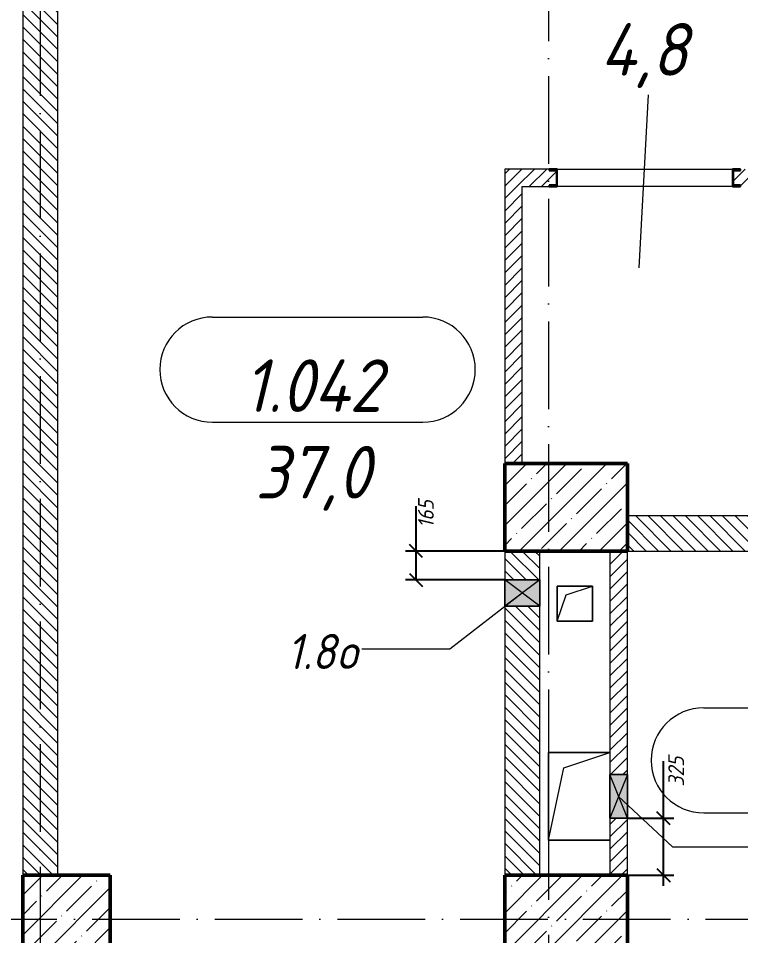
# Model space of a CAD drawing. Header units: millimetres. Extents: x -356862 to 418287, y 0 to 839748.
# Drawn here: x -101790 to -97669, y 534502 to 539737 of the extents above; entities that cross this region are included whole.
import ezdxf

# ---------------------------------------------------------------- set-up
doc = ezdxf.new("R2010")
doc.units = ezdxf.units.MM
doc.linetypes.add('50_200_ШТРИХ_1Т_ш5_п1_п1_', pattern=[700, 500, -100, 0, -100])
for name, color, linetype, lineweight in [('A-____-____-DIMS', 7, 'Continuous', 9), ('A-DETL-GENF-OTLN', 7, 'Continuous', 9), ('A-FLOR-____-OTLN', 7, 'Continuous', 9), ('A-GENM-____-MCUT', 7, 'Continuous', 25), ('A-GENM-____-OTLN', 7, 'Continuous', 9), ('A-GENM-____-OTLN-1', 7, 'Continuous', 25), ('A-GLAZ-____-IDEN', 7, 'Continuous', 9), ('A-GLAZ-____-OTLN', 7, 'Continuous', 9), ('A-WALL-____-MCUT', 7, 'Continuous', 13), ('A-WALL-____-PATT-1', 7, 'Continuous', 9), ('A-WALL-FNSH-MCUT-1', 7, 'Continuous', 9), ('I-WALL-____-OTLN', 7, 'Continuous', 9), ('S-COLS-____-MCUT', 7, 'Continuous', 50), ('S-COLS-____-OTLN', 7, 'Continuous', 9), ('S-GRID-____-OTLN-1', 7, '50_200_ШТРИХ_1Т_ш5_п1_п1_', 9)]:
    doc.layers.add(name, color=color, linetype=linetype, lineweight=lineweight)
doc.layers.add('A-AREA-IDEN-1', color=7, linetype='Continuous', lineweight=9, true_color=0x000000)
doc.styles.add('ISOCPEUR_I', font='isocpeui.ttf', dxfattribs={"width": 0.9, "height": 2.5})
doc.styles.add('ISOCPEUR_I_11', font='isocpeui.ttf', dxfattribs={"width": 0.9, "height": 200})
doc.styles.add('ISOCPEUR_I_7', font='isocpeui.ttf', dxfattribs={"width": 0.9, "height": 90})
doc.dimstyles.new('ISO-1_8_0_9К_СРЕДНИЙ_Кладочные_1', dxfattribs={"dimscale": 304.8, "dimtxt": 89.638306, "dimasz": 0.246063, "dimexe": 0.19685, "dimexo": 0, "dimgap": 0, "dimtad": 1, "dimdec": 3, "dimrnd": 0.001, "dimdsep": 46, "dimtxsty": 'ISOCPEUR_I_7', "dimblk1": 'OBLIQUE', "dimblk2": 'OBLIQUE', "dimsah": 1, "dimcen": 0.09, "dimdle": 0.19685, "dimazin": 0, "dimtfac": 1, "dimtdec": 4, "dimtix": 1, "dimtmove": 0, "dimatfit": 3, "dimfxl": 1, "dimtvp": 1, "dimtolj": 1, "dimtzin": 0, "dimarcsym": 2})
pattern_1 = [(135, (-176515.067, 459015.94), (-35.35534, -35.35534), [])]
pattern_2 = [(45, (-176515.067, 459015.94), (-35.35534, 35.35534), [])]

# ---------------------------------------------------------------- blocks, each defined once
blk = doc.blocks.new('BSC_Колонна _Прямоугольная - 500х500-V115-АР1_План отверстий 1 этажа в осях 1-64_Ю-ЯЯ')
at = {"layer": 'S-COLS-____-OTLN'}
h = blk.add_hatch(dxfattribs=at)
h.set_pattern_fill('FP_126', color=256, style=0, pattern_type=2)
h.set_pattern_definition([(45, (-75000, -75581.04), (-114.04925, 114.04925), []), (45, (-74885.95, -75581.04), (-114.04925, 114.04925), [201.613, -40.323, 3.353, -36.97])])
h.paths.add_polyline_path([(-250, -250), (250, -250), (250, 250), (-250, 250)], flags=0)
at = {"layer": 'S-COLS-____-MCUT'}
for p, q in [((250, 250), (-250, 250)), ((-250, 250), (-250, -250)), ((250, -250), (250, 250)), ((-250, -250), (250, -250))]:
    blk.add_line(p, q, dxfattribs=at)
blk = doc.blocks.new('BSC_Колонна _Прямоугольная - 500х700-V157-АР1_План отверстий 1 этажа в осях 1-64_Ю-ЯЯ')
at = {"layer": 'S-COLS-____-OTLN'}
h = blk.add_hatch(dxfattribs=at)
h.set_pattern_fill('FP_169', color=256, style=0, pattern_type=2)
h.set_pattern_definition([(315, (-75581.04, 77850), (114.04925, 114.04925), []), (315, (-75581.04, 77735.95), (114.04925, 114.04925), [201.613, -40.323, 3.353, -36.97])])
h.paths.add_polyline_path([(-250, 350), (-250, -350), (250, -350), (250, 350)], flags=0)
at = {"layer": 'S-COLS-____-MCUT'}
for p, q in [((250, 350), (-250, 350)), ((-250, 350), (-250, -350)), ((250, -350), (250, 350)), ((-250, -350), (250, -350))]:
    blk.add_line(p, q, dxfattribs=at)
blk = doc.blocks.new('BSC_Колонна _Прямоугольная - 500х700-V160-АР1_План отверстий 1 этажа в осях 1-64_Ю-ЯЯ')
at = {"layer": 'S-COLS-____-OTLN'}
h = blk.add_hatch(dxfattribs=at)
h.set_pattern_fill('FP_172', color=256, style=0, pattern_type=2)
h.set_pattern_definition([(315, (-77931.04, 77850), (114.04925, 114.04925), []), (315, (-77931.04, 77735.95), (114.04925, 114.04925), [201.613, -40.323, 3.353, -36.97])])
h.paths.add_polyline_path([(-250, 350), (-250, -350), (250, -350), (250, 350)], flags=0)
at = {"layer": 'S-COLS-____-MCUT'}
for p, q in [((250, 350), (-250, 350)), ((-250, 350), (-250, -350)), ((250, -350), (250, 350)), ((-250, -350), (250, -350))]:
    blk.add_line(p, q, dxfattribs=at)
blk = doc.blocks.new('154_Стойка_СКБ_Швеллер - СМ-2230_100-28218823-АР1_План отверстий 1 этажа в осях 1-64_Ю-ЯЯ')
at = {"layer": 'A-GENM-____-MCUT'}
for p, q in [((171, 50), (125, 50)), ((125, 50), (125, -50)), ((129.5, 42.4), (171, 42.4)), ((129.5, -42.4), (129.5, 42.4)), ((171, 42.4), (171, 50)), ((125, -50), (171, -50)), ((171, -42.4), (129.5, -42.4)), ((171, -50), (171, -42.4))]:
    blk.add_line(p, q, dxfattribs=at)
blk = doc.blocks.new('AR_Отверстие прямоугольное _в плите_ - AR_Отверстие прямоугольное _в плите_-V235-АР1_План отверстий 1 этажа в осях 1-64_Ю-ЯЯ')
at = {"layer": 'A-GENM-____-OTLN'}
for p, q in [((175, 250), (-175, 250)), ((-175, 250), (-175, -250)), ((-87.5, 162.5), (175, 250)), ((-175, -250), (-87.5, 162.5)), ((-175, -250), (175, -250))]:
    blk.add_line(p, q, dxfattribs=at)
blk = doc.blocks.new('AR_Отверстие прямоугольное _в плите_ - AR_Отверстие прямоугольное _в плите_-30458127-АР1_План отверстий 1 этажа в осях 1-64_Ю-ЯЯ')
at = {"layer": 'A-GENM-____-OTLN'}
for p, q in [((100, 100), (-100, 100)), ((-100, 100), (-100, -100)), ((-50, 50), (100, 100)), ((100, -100), (100, 100)), ((-100, -100), (-50, 50)), ((-100, -100), (100, -100))]:
    blk.add_line(p, q, dxfattribs=at)
blk = doc.blocks.new('AR_Отверстие прямоугольное _в стене__БезПР - AR_Отверстие прямоугольное _в стене__БезПР-36427593-АР1_План отверстий 1 этажа в осях 1-64_Ю-ЯЯ')
at = {"layer": 'A-GLAZ-____-OTLN'}
blk.add_hatch(color=256, dxfattribs=at).paths.add_polyline_path([(75, 100), (-75, 100), (-75, -100), (75, -100)], flags=0)
at = {"layer": 'A-DETL-GENF-OTLN'}
for p, q in [((-75, -100), (-75, 100)), ((-75, 100), (75, 100)), ((75, 100), (-75, -100)), ((-75, 100), (75, -100)), ((75, 100), (-75, 100)), ((-75, 100), (-75, -100)), ((75, 100), (75, -100)), ((75, -100), (75, 100)), ((75, -100), (-75, -100)), ((-75, -100), (75, -100))]:
    blk.add_line(p, q, dxfattribs=at)
blk = doc.blocks.new('AR_Отверстие прямоугольное _в стене__БезПР - AR_Отверстие прямоугольное _в стене__БезПР-36429269-АР1_План отверстий 1 этажа в осях 1-64_Ю-ЯЯ')
at = {"layer": 'A-GLAZ-____-OTLN'}
blk.add_hatch(color=256, dxfattribs=at).paths.add_polyline_path([(125, 50), (-125, 50), (-125, -50), (125, -50)], flags=0)
at = {"layer": 'A-DETL-GENF-OTLN'}
for p, q in [((-125, -50), (-125, 50)), ((-125, 50), (125, 50)), ((125, 50), (-125, -50)), ((-125, 50), (125, -50)), ((125, 50), (-125, 50)), ((-125, 50), (-125, -50)), ((125, 50), (125, -50)), ((125, -50), (125, 50)), ((125, -50), (-125, -50)), ((-125, -50), (125, -50))]:
    blk.add_line(p, q, dxfattribs=at)
at = {"layer": 'A-GLAZ-____-OTLN'}
blk.add_line((125, 50), (-125, 50), dxfattribs=at)
blk = doc.blocks.new('_Oblique')
at = {"color": 0, "linetype": 'ByBlock', "lineweight": -2}
blk.add_line((-0.5, -0.5), (0.5, 0.5), dxfattribs=at)
blk = doc.blocks.new('*D13615')
at = {"layer": 'A-____-____-DIMS', "color": 0, "lineweight": -2, "transparency": 16777216}
for p, q in [((-99521.1, 536697), (-99521.1, 536953.4)), ((-99521.1, 536532), (-99521.1, 536757)), ((-99015.1, 536697), (-99581.1, 536697)), ((-99015.1, 536532), (-99581.1, 536532))]:
    blk.add_line(p, q, dxfattribs=at)
at = {"layer": 'Defpoints', "color": 0, "transparency": 16777216}
for p in [(-99015.1, 536697), (-99521.1, 536532), (-99015.1, 536532)]:
    blk.add_point(p, dxfattribs=at)
at = {"layer": 'A-____-____-DIMS', "color": 0, "lineweight": -2, "transparency": 16777216, "xscale": 75, "yscale": 75, "zscale": 75}
for p, rotation in [((-99521.1, 536697), 90), ((-99521.1, 536532), 270)]:
    blk.add_blockref('_Oblique', p, dxfattribs=dict(at, rotation=rotation))
at = {"layer": 'A-____-____-DIMS', "color": 0, "transparency": 16777216, "insert": (-99509.8, 536829.3), "char_height": 90, "width": 368.207, "attachment_point": 1, "rotation": 90, "line_spacing_factor": 1.149209, "style": 'ISOCPEUR_I_7'}
blk.add_mtext('\\A1;165', dxfattribs=at)
blk = doc.blocks.new('*D13617')
at = {"layer": 'A-____-____-DIMS', "color": 0, "lineweight": -2, "transparency": 16777216}
for p, q in [((-98109.3, 535172), (-98109.3, 535497.5)), ((-98315.1, 535172), (-98049.3, 535172)), ((-98109.3, 534787), (-98109.3, 535172)), ((-98315.1, 534847), (-98049.3, 534847))]:
    blk.add_line(p, q, dxfattribs=at)
at = {"layer": 'Defpoints', "color": 0, "transparency": 16777216}
for p in [(-98315.1, 535172), (-98109.3, 535172), (-98315.1, 534847)]:
    blk.add_point(p, dxfattribs=at)
at = {"layer": 'A-____-____-DIMS', "color": 0, "lineweight": -2, "transparency": 16777216, "xscale": 75, "yscale": 75, "zscale": 75}
for p, rotation in [((-98109.3, 535172), 90), ((-98109.3, 534847), 270)]:
    blk.add_blockref('_Oblique', p, dxfattribs=dict(at, rotation=rotation))
at = {"layer": 'A-____-____-DIMS', "color": 0, "transparency": 16777216, "insert": (-98082.1, 535352.7), "char_height": 90, "width": 409.578, "attachment_point": 1, "rotation": 90, "line_spacing_factor": 1.149209, "style": 'ISOCPEUR_I_7'}
blk.add_mtext('\\A1;325', dxfattribs=at)
blk = doc.blocks.new('AAR_СКБ_Марка_помещения_1_5 ммп - Номер _ Площадь-27962135-АИ_План этажа_Стены_1')
at = {"layer": 'A-AREA-IDEN-1'}
for p, q in [((-2.987, 3), (3.013, 3)), ((-2.987, 0), (3.013, 0))]:
    blk.add_line(p, q, dxfattribs=at)
for centre, start, end in [((-2.987, 1.5), 90, 270), ((3.013, 1.5), 270, 90)]:
    blk.add_arc(centre, 1.5, start, end, dxfattribs=at)

msp = doc.modelspace()

# ---------------------------------------------------------------- hatches: boundary and pattern name
at = {"layer": 'A-WALL-____-PATT-1'}
h = msp.add_hatch(dxfattribs=at)
h.set_pattern_fill('FP_6', color=256, style=0, pattern_type=2)
h.set_pattern_definition(pattern_1)
h.paths.add_polyline_path([(-101565.0675, 534846.983), (-101565.0675, 540696.983), (-101765.0675, 540696.983), (-101765.0675, 534846.983)], flags=0)
h = msp.add_hatch(dxfattribs=at)
h.set_pattern_fill('FP_5', color=256, style=0, pattern_type=2)
h.set_pattern_definition(pattern_2)
h.paths.add_polyline_path([(-93457.9448, 538776.983), (-93115.0675, 538776.983), (-93115.0675, 538876.983), (-94509.0675, 538876.983), (-94509.0675, 538869.383), (-94550.5675, 538869.383), (-94550.5675, 538784.583), (-94509.0675, 538784.583), (-94509.0675, 538776.983), (-93615.0675, 538776.983)], flags=0)
h.paths.add_polyline_path([(-96105.0675, 538776.983), (-95601.0675, 538776.983), (-95601.0675, 538784.583), (-95559.5675, 538784.583), (-95559.5675, 538869.383), (-95601.0675, 538869.383), (-95601.0675, 538876.983), (-97669.0675, 538876.983), (-97669.0675, 538869.383), (-97710.5675, 538869.383), (-97710.5675, 538784.583), (-97669.0675, 538784.583), (-97669.0675, 538776.983), (-96992.9462, 538776.983)], flags=0)
h.paths.add_polyline_path([(-98761.0675, 538776.983), (-98760.4468, 538784.583), (-98719.5675, 538784.583), (-98719.5675, 538869.383), (-98761.0675, 538869.383), (-98761.0675, 538876.983), (-99015.0675, 538876.983), (-99015.0675, 538776.983), (-98915.0675, 538776.983)], flags=0)
h = msp.add_hatch(dxfattribs=at)
h.set_pattern_fill('FP_5', color=256, style=0, pattern_type=2)
h.set_pattern_definition(pattern_2)
h.paths.add_polyline_path([(-98915.0675, 537196.983), (-98915.0675, 538776.983), (-99015.0675, 538776.983), (-99015.0675, 537196.983)], flags=0)
h = msp.add_hatch(dxfattribs=at)
h.set_pattern_fill('FP_6', color=256, style=0, pattern_type=2)
h.set_pattern_definition(pattern_1)
h.paths.add_polyline_path([(-93715.0675, 536696.983), (-93715.0675, 536896.983), (-98315.0675, 536896.983), (-98315.0675, 536696.983), (-95225.4455, 536696.983)], flags=0)
h = msp.add_hatch(dxfattribs=at)
h.set_pattern_fill('FP_6', color=256, style=0, pattern_type=2)
h.set_pattern_definition(pattern_1)
h.paths.add_polyline_path([(-99015.0675, 534846.983), (-98815.0675, 534846.983), (-98815.0675, 536381.983), (-99015.0675, 536381.983)], flags=0)
h.paths.add_polyline_path([(-99015.0675, 536531.983), (-98815.0675, 536531.983), (-98815.0675, 536696.983), (-99015.0675, 536696.983)], flags=0)
h = msp.add_hatch(dxfattribs=at)
h.set_pattern_fill('FP_5', color=256, style=0, pattern_type=2)
h.set_pattern_definition(pattern_2)
h.paths.add_polyline_path([(-98315.0675, 534846.983), (-98315.0675, 535171.983), (-98415.0675, 535171.983), (-98415.0675, 534846.983)], flags=0)
h.paths.add_polyline_path([(-98415.0675, 535421.983), (-98315.0675, 535421.983), (-98315.0675, 536696.983), (-98415.0675, 536696.983), (-98415.0675, 535613.6202)], flags=0)

# ---------------------------------------------------------------- linework, layer by layer
at = {"layer": 'A-AREA-IDEN-1'}
msp.add_line((-98247.6106, 538313.6575), (-98194.1168, 539299.726), dxfattribs=at)
at = {"layer": 'A-FLOR-____-OTLN'}
for p, q in [((-98715.0675, 536496.983), (-98515.0675, 536496.983)), ((-98715.0675, 536296.983), (-98715.0675, 536496.983)), ((-98515.0675, 536496.983), (-98515.0675, 536296.983)), ((-98515.0675, 536296.983), (-98715.0675, 536296.983)), ((-98765.0675, 535546.6355), (-98415.0675, 535546.6355)), ((-98765.0675, 535046.6355), (-98765.0675, 535546.6355)), ((-98415.0675, 535046.6355), (-98765.0675, 535046.6355))]:
    msp.add_line(p, q, dxfattribs=at)
at = {"layer": 'A-GLAZ-____-IDEN'}
for p, q in [((-98915.0675, 536456.983), (-99327.6855, 536135.9878)), ((-99327.6855, 536135.9878), (-99829.2959, 536135.9878)), ((-98365.0675, 535296.983), (-98058.4795, 535009.7846)), ((-98058.4795, 535009.7846), (-97407.6395, 535009.7846))]:
    msp.add_line(p, q, dxfattribs=at)
at = {"layer": 'A-WALL-____-MCUT'}
for p, q in [((-101765.0675, 540696.983), (-101765.0675, 534846.983)), ((-101565.0675, 534846.983), (-101565.0675, 540696.983)), ((-93715.0675, 536896.983), (-98315.0675, 536896.983)), ((-99015.0675, 536696.983), (-99015.0675, 536531.983)), ((-98815.0675, 536531.983), (-98815.0675, 536696.983)), ((-98315.0675, 536696.983), (-95365.0675, 536696.983)), ((-99015.0675, 536381.983), (-99015.0675, 534846.983)), ((-98815.0675, 534846.983), (-98815.0675, 536381.983))]:
    msp.add_line(p, q, dxfattribs=at)
at = {"layer": 'A-WALL-FNSH-MCUT-1'}
for p, q in [((-99015.0675, 538876.983), (-99015.0675, 537196.983)), ((-98761.0675, 538876.983), (-99015.0675, 538876.983)), ((-98915.0675, 537196.983), (-98915.0675, 538776.983)), ((-98915.0675, 538776.983), (-98761.0675, 538776.983)), ((-98415.0675, 536696.983), (-98415.0675, 535421.983)), ((-98315.0675, 535421.983), (-98315.0675, 536696.983)), ((-98415.0675, 535171.983), (-98415.0675, 534846.983)), ((-98315.0675, 534846.983), (-98315.0675, 535171.983))]:
    msp.add_line(p, q, dxfattribs=at)
at = {"layer": 'I-WALL-____-OTLN'}
for p, q in [((-98715.0675, 538876.983), (-97715.0675, 538876.983)), ((-97715.0675, 538776.983), (-98715.0675, 538776.983))]:
    msp.add_line(p, q, dxfattribs=at)
at = {"layer": 'S-GRID-____-OTLN-1'}
for p, q in [((-98765.0675, 549908.7924), (-98765.0675, 498597.5699)), ((-101665.0675, 549595.9184), (-101665.0675, 498846.9195)), ((-127273.0498, 534596.983), (-72440.6609, 534596.983))]:
    msp.add_line(p, q, dxfattribs=at)

# ---------------------------------------------------------------- block references
at = {"layer": 'A-AREA-IDEN-1', "xscale": 199.9999999999999, "yscale": 199.9999999999999, "zscale": 199.9999999999999}
for p in [(-100085.486, 537432.4826), (-97282.0891, 535202.3556)]:
    msp.add_blockref('AAR_СКБ_Марка_помещения_1_5 ммп - Номер _ Площадь-27962135-АИ_План этажа_Стены_1', p, dxfattribs=at)
at = {"layer": 'A-GENM-____-OTLN'}
for name, p in [('AR_Отверстие прямоугольное _в плите_ - AR_Отверстие прямоугольное _в плите_-30458127-АР1_План отверстий 1 этажа в осях 1-64_Ю-ЯЯ', (-98615.0675, 536396.983)), ('AR_Отверстие прямоугольное _в плите_ - AR_Отверстие прямоугольное _в плите_-V235-АР1_План отверстий 1 этажа в осях 1-64_Ю-ЯЯ', (-98590.0675, 535296.6355))]:
    msp.add_blockref(name, p, dxfattribs=at)
at = {"layer": 'A-GENM-____-OTLN-1', "rotation": 180}
msp.add_blockref('154_Стойка_СКБ_Швеллер - СМ-2230_100-28218823-АР1_План отверстий 1 этажа в осях 1-64_Ю-ЯЯ', (-98590.0675, 538826.983), dxfattribs=at)
at = {"layer": 'A-GENM-____-OTLN-1'}
msp.add_blockref('154_Стойка_СКБ_Швеллер - СМ-2230_100-28218823-АР1_План отверстий 1 этажа в осях 1-64_Ю-ЯЯ', (-97840.0675, 538826.983), dxfattribs=at)
at = {"layer": 'A-GLAZ-____-OTLN'}
for name, p, rotation in [('AR_Отверстие прямоугольное _в стене__БезПР - AR_Отверстие прямоугольное _в стене__БезПР-36427593-АР1_План отверстий 1 этажа в осях 1-64_Ю-ЯЯ', (-98915.0675, 536456.983), 269.9999999999999), ('AR_Отверстие прямоугольное _в стене__БезПР - AR_Отверстие прямоугольное _в стене__БезПР-36429269-АР1_План отверстий 1 этажа в осях 1-64_Ю-ЯЯ', (-98365.0675, 535296.983), 270)]:
    msp.add_blockref(name, p, dxfattribs=dict(at, rotation=rotation))
at = {"layer": 'S-COLS-____-OTLN', "rotation": 89.9999999999999}
for name, p in [('BSC_Колонна _Прямоугольная - 500х700-V160-АР1_План отверстий 1 этажа в осях 1-64_Ю-ЯЯ', (-98665.0675, 536946.983)), ('BSC_Колонна _Прямоугольная - 500х700-V157-АР1_План отверстий 1 этажа в осях 1-64_Ю-ЯЯ', (-98665.0675, 534596.983))]:
    msp.add_blockref(name, p, dxfattribs=at)
at = {"layer": 'S-COLS-____-OTLN'}
msp.add_blockref('BSC_Колонна _Прямоугольная - 500х500-V115-АР1_План отверстий 1 этажа в осях 1-64_Ю-ЯЯ', (-101515.0675, 534596.983), dxfattribs=at)

# ---------------------------------------------------------------- texts
at = {"layer": 'A-AREA-IDEN-1', "char_height": 300, "attachment_point": 8, "line_spacing_factor": 1.139951, "style": 'ISOCPEUR_I'}
for s, insert, width in [('\\pxqc,t8.46667,16.93333,25.4,33.86667,42.33333,50.8,59.26667,67.73333,76.2,84.66667,93.13333,101.6,110.06667,118.53333,127,135.46667,143.93333,152.4,160.86667,169.33333,177.8,186.26667,194.73333,203.2,211.66667,220.13333,228.6,237.06667,245.53333,254,262.46667,270.93333;{4,8}', (-98221.1282, 539339.5531), 582), ('\\pxqc,t8.46667,16.93333,25.4,33.86667,42.33333,50.8,59.26667,67.73333,76.2,84.66667,93.13333,101.6,110.06667,118.53333,127,135.46667,143.93333,152.4,160.86667,169.33333,177.8,186.26667,194.73333,203.2,211.66667,220.13333,228.6,237.06667,245.53333,254,262.46667,270.93333;{1.042}', (-100110.9151, 537490.8124), 940), ('\\pxqc,t8.46667,16.93333,25.4,33.86667,42.33333,50.8,59.26667,67.73333,76.2,84.66667,93.13333,101.6,110.06667,118.53333,127,135.46667,143.93333,152.4,160.86667,169.33333,177.8,186.26667,194.73333,203.2,211.66667,220.13333,228.6,237.06667,245.53333,254,262.46667,270.93333;{37,0}', (-100109.9151, 536926.8645), 754)]:
    msp.add_mtext(s, dxfattribs=dict(at, insert=insert, width=width))
at = {"layer": 'A-GLAZ-____-IDEN', "char_height": 200, "attachment_point": 1, "style": 'ISOCPEUR_I_11'}
for s, insert, width in [('1.8', (-100258.2536, 536223.6024), 346.329), ('\\fISOCPEUR|b0|i1|c204|p34|;\\W.9;о', (-99972.5036, 536223.6024), 158.734125)]:
    msp.add_mtext(s, dxfattribs=dict(at, insert=insert, width=width))

# ---------------------------------------------------------------- dimensions: what is measured, and where the dimension line sits
at = {"layer": 'A-____-____-DIMS'}
for base, p1, p2, override, picture, middle in [((-99521.0557, 536531.983), (-99015.0675, 536696.983), (-99015.0675, 536531.983), {"dimpost": '<>', "dimfxl": 165}, '*D13615', (-99449.7512, 536953.4003)), ((-98109.3182, 535171.983), (-98315.0675, 534846.983), (-98315.0675, 535171.983), {"dimpost": '<>', "dimfxl": 325}, '*D13617', (-98022.1205, 535497.4635))]:
    dim = msp.add_linear_dim(base=base, p1=p1, p2=p2, angle=90, dimstyle='ISO-1_8_0_9К_СРЕДНИЙ_Кладочные_1', override=override, dxfattribs=at)
    dim.commit()
    dim.dimension.update_dxf_attribs({"geometry": picture, "text_midpoint": middle, "dimtype": 160, "text_rotation": 90})

doc.saveas('drawing.dxf')
